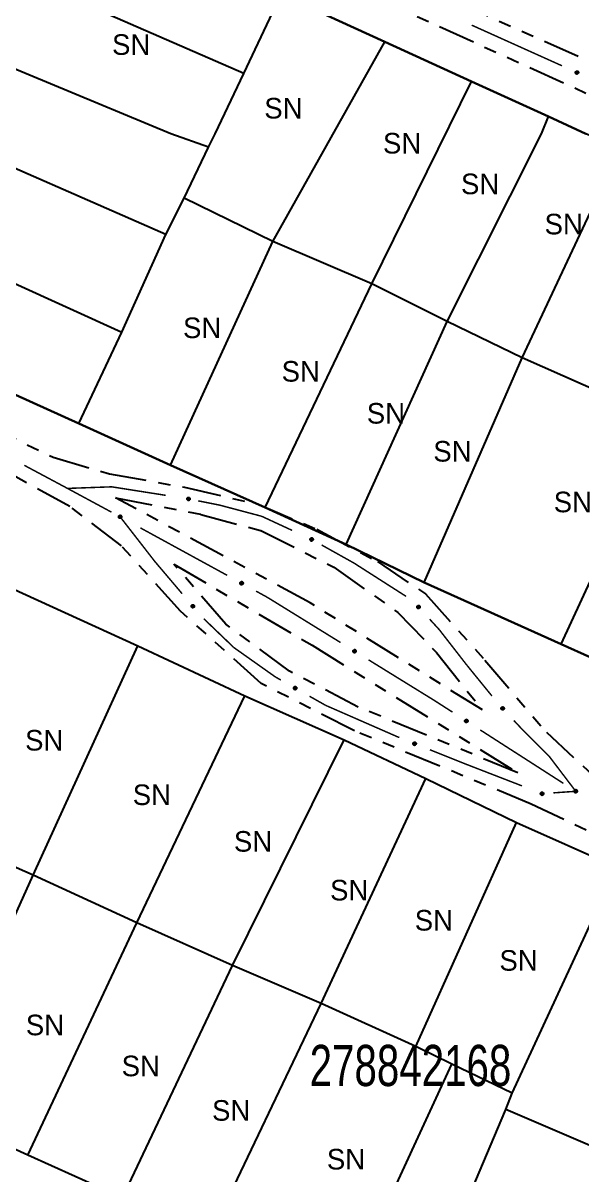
# Model space of a CAD drawing. Extents: x 203665 to 205970, y 4870865 to 4873745.
# Drawn here: x 204942.6 to 205010.4, y 4873173.9 to 4873313.7 of the extents above; entities that cross this region are included whole.
import ezdxf
from ezdxf.enums import TextEntityAlignment as Align

# ---------------------------------------------------------------- set-up
doc = ezdxf.new("R2010")
doc.units = 0
doc.header["$LTSCALE"] = 1.5
doc.header["$MEASUREMENT"] = 0
doc.linetypes.add('TRACO_25', pattern=[8, 3, -1, 1, -1, 1, -1])
for name, color, linetype in [('CD_MALHA_LOTES', 7, 'CONTINUOUS'), ('CD_TXT_QUADRA', 7, 'CONTINUOUS'), ('RU-QUADRA', 210, 'CONTINUOUS'), ('SV-EIXO-RUA-N-PAV', 6, 'CONTINUOUS'), ('SV-RUA-NAO-PAV', 7, 'CONTINUOUS'), ('Th_NmrPort', 1, 'CONTINUOUS')]:
    doc.layers.add(name, color=color, linetype=linetype)
doc.styles.add('ARIAL', font='ARIAL.SHX')

msp = doc.modelspace()

# ---------------------------------------------------------------- linework, layer by layer
at = {"layer": 'CD_MALHA_LOTES', "linetype": 'Continuous', "flags": 128}
for points in [[(204969.406262, 4873307.609345), (204935.919929, 4873322.201019)], [(204969.406262, 4873307.609345), (204973.935819, 4873317.223568)], [(204973.935819, 4873317.223568), (204986.537795, 4873311.45525)], [(204960.543078, 4873300.297614), (204931.302433, 4873312.41227)], [(204972.95685, 4873287.196939), (204986.537795, 4873311.45525)], [(204986.537795, 4873311.45525), (204997.02951, 4873306.652865)], [(204965.959117, 4873300.297525), (204969.406262, 4873307.609345)], [(204984.95855, 4873282.076948), (204997.02951, 4873306.652865)], [(204997.02951, 4873306.652865), (205006.390648, 4873302.36798)], [(205005.532734, 4873300.296878), (205006.390648, 4873302.36798)], [(205006.390648, 4873302.36798), (205010.915552, 4873300.29679)], [(204959.964183, 4873288.077798), (204932.034126, 4873300.298081)], [(204965.139228, 4873298.648103), (204960.543078, 4873300.297614)], [(204965.139228, 4873298.648103), (204965.959117, 4873300.297525)], [(204994.09746, 4873277.507493), (205005.532734, 4873300.296878)], [(204962.16633, 4873292.482092), (204965.139228, 4873298.648103)], [(205003.181316, 4873273.103199), (205015.127963, 4873298.537996)], [(204921.261452, 4873291.381018), (204954.623977, 4873276.186205)], [(204959.964183, 4873288.077798), (204962.16633, 4873292.482092)], [(204972.95685, 4873287.196939), (204962.16633, 4873292.482092)], [(204954.623977, 4873276.186205), (204959.964183, 4873288.077798)], [(204960.51472, 4873260.055479), (204972.95685, 4873287.196939)], [(204984.95855, 4873282.076948), (204972.95685, 4873287.196939)], [(204972.020937, 4873254.935487), (204984.95855, 4873282.076948)], [(204994.09746, 4873277.507493), (204984.95855, 4873282.076948)], [(204949.393878, 4873265.120417), (204916.031353, 4873280.205123)], [(204981.820491, 4873250.421086), (204994.09746, 4873277.507493)], [(205003.181316, 4873273.103199), (204994.09746, 4873277.507493)], [(204949.393878, 4873265.120417), (204954.623977, 4873276.186205)], [(204991.289723, 4873245.796578), (205003.181316, 4873273.103199)], [(205020.468169, 4873265.450739), (205003.181316, 4873273.103199)], [(204960.51472, 4873260.055479), (204949.393878, 4873265.120417)], [(205007.915932, 4873238.309278), (205020.468169, 4873265.450739)], [(204972.020937, 4873254.935487), (204960.51472, 4873260.055479)], [(204981.820491, 4873250.421086), (204972.020937, 4873254.935487)], [(204991.289723, 4873245.796578), (204981.820491, 4873250.421086)], [(205007.915932, 4873238.309278), (204991.289723, 4873245.796578)], [(204942.558874, 4873244.532494), (204956.571834, 4873238.146842)], [(204943.859655, 4873210.298302), (204956.571834, 4873238.146842)], [(204956.571834, 4873238.146842), (204969.520518, 4873232.056821)], [(205018.706451, 4873233.464555), (205007.915932, 4873238.309278)], [(204956.453581, 4873204.503914), (204969.520518, 4873232.056821)], [(204969.520518, 4873232.056821), (204981.582306, 4873226.735444)], [(204968.042358, 4873199.30079), (204981.582306, 4873226.735444)], [(204981.582306, 4873226.735444), (204991.515543, 4873222.005332)], [(204978.803364, 4873194.68893), (204991.515543, 4873222.005332)], [(204991.515543, 4873222.005332), (205002.513055, 4873216.683955)], [(204943.859655, 4873210.298302), (204929.669317, 4873216.506575)], [(204990.273888, 4873189.485806), (205002.513055, 4873216.683955)], [(205002.513055, 4873216.683955), (205014.693096, 4873211.244325)], [(204931.029224, 4873181.858499), (204943.859655, 4873210.298302)], [(204956.453581, 4873204.503914), (204943.859655, 4873210.298302)], [(205001.980917, 4873183.80967), (205014.693096, 4873211.244325)], [(204943.209265, 4873176.300616), (204956.453581, 4873204.503914)], [(204968.042358, 4873199.30079), (204956.453581, 4873204.503914)], [(204954.679789, 4873171.097492), (204968.042358, 4873199.30079)], [(204978.803364, 4873194.68893), (204968.042358, 4873199.30079)], [(204965.263416, 4873166.308253), (204978.803364, 4873194.68893)], [(204990.273888, 4873189.485806), (204978.803364, 4873194.68893)], [(204994.649242, 4873187.357255), (204990.273888, 4873189.485806)], [(204981.464053, 4873158.740072), (204994.649242, 4873187.357255)], [(205001.980917, 4873183.80967), (204994.649242, 4873187.357255)], [(205001.212274, 4873181.858499), (205001.980917, 4873183.80967)], [(204943.209265, 4873176.300616), (204931.029224, 4873181.858499)], [(204989.860003, 4873154.955982), (205001.212274, 4873181.858499)], [(205011.973281, 4873177.246639), (205001.212274, 4873181.858499)], [(204954.679789, 4873171.097492), (204943.209265, 4873176.300616)]]:
    msp.add_lwpolyline(points, dxfattribs=at)
at = {"layer": 'RU-QUADRA', "linetype": 'Continuous', "flags": 128}
for points in [[(204935.919929, 4873322.201019), (204931.302433, 4873312.41227), (204926.914263, 4873303.109675), (204925.571841, 4873300.29895), (204921.261452, 4873291.381018), (204916.031353, 4873280.205123), (204949.393878, 4873265.120417), (204960.51472, 4873260.055479), (204972.020937, 4873254.935487), (204981.820491, 4873250.421086), (204991.289723, 4873245.796578), (205007.915932, 4873238.309278), (205018.706451, 4873233.464555)], [(205156.395685, 4873233.464555), (205145.605165, 4873238.749708), (205135.365182, 4873243.264109), (205124.900988, 4873247.989874), (205114.885216, 4873252.513126), (205104.535126, 4873257.357849), (205093.909767, 4873262.257626), (205083.559677, 4873267.102349), (205073.319694, 4873271.726857), (205063.850462, 4873276.351366), (205052.949835, 4873281.196089), (205042.985121, 4873285.655436), (205032.63503, 4873290.720374), (205015.127963, 4873298.537996), (205010.915552, 4873300.29679), (205006.390648, 4873302.36798), (204997.02951, 4873306.652865), (204986.537795, 4873311.45525), (204973.935819, 4873317.223568)], [(205010.731626, 4873144.786239), (204999.79324, 4873149.87111), (204989.860003, 4873154.955982), (204981.464053, 4873158.740072), (204965.263416, 4873166.308253), (204954.679789, 4873171.097492), (204943.209265, 4873176.300616), (204931.029224, 4873181.858499), (204916.011116, 4873189.426679), (204884.14198, 4873203.91265), (204889.463357, 4873215.383174), (204894.075217, 4873225.789422), (204899.160089, 4873236.727808), (204904.126707, 4873247.488815), (204909.802843, 4873259.550603), (204942.558874, 4873244.532494), (204956.571834, 4873238.146842), (204969.520518, 4873232.056821), (204981.582306, 4873226.735444), (204991.515543, 4873222.005332), (205002.513055, 4873216.683955), (205014.693096, 4873211.244325)]]:
    msp.add_lwpolyline(points, dxfattribs=at)
at = {"layer": 'SV-EIXO-RUA-N-PAV', "const_width": 0.18}
for points in [[(204997.071879, 4873313.472968), (205008.013581, 4873308.545579)], [(204948.02525, 4873257.238033), (204942.78182, 4873260.041322)], [(204948.02525, 4873257.238033), (204953.022064, 4873257.416494)], [(204948.072982, 4873257.212258), (204948.02525, 4873257.238033)], [(204953.352414, 4873254.361365), (204948.072982, 4873257.212258)], [(204953.022064, 4873257.416494), (204953.387584, 4873257.429545)], [(204953.387584, 4873257.429545), (204959.941011, 4873256.397156)], [(204963.883605, 4873255.726132), (204965.844766, 4873255.3339)], [(204965.844766, 4873255.3339), (204966.538069, 4873255.19524)], [(204966.538069, 4873255.19524), (204970.686954, 4873254.092371)], [(204954.408981, 4873253.790819), (204958.088763, 4873249.051705)], [(204970.686954, 4873254.092371), (204971.581216, 4873253.854656)], [(204971.581216, 4873253.854656), (204975.27858, 4873252.142192)], [(204967.392179, 4873246.687743), (204956.864712, 4873252.447294)], [(204978.860147, 4873250.366965), (204982.351649, 4873248.415193)], [(204958.088763, 4873249.051705), (204958.622243, 4873248.364648)], [(204958.622243, 4873248.364648), (204961.93936, 4873244.451194)], [(204982.351649, 4873248.415193), (204982.784663, 4873248.173136)], [(204982.784663, 4873248.173136), (204989.106036, 4873244.129735)], [(204972.229414, 4873244.041304), (204970.901335, 4873244.767893)], [(204972.64299, 4873243.785761), (204972.229414, 4873244.041304)], [(204981.15006, 4873238.52936), (204972.64299, 4873243.785761)], [(204964.551532, 4873241.424116), (204968.160241, 4873237.963305)], [(204991.963002, 4873241.363665), (204992.639628, 4873240.627338)], [(204992.639628, 4873240.627338), (204993.126307, 4873240.097717)], [(204993.126307, 4873240.097717), (204996.364046, 4873235.926013)], [(204968.160241, 4873237.963305), (204968.197839, 4873237.927248)], [(204968.197839, 4873237.927248), (204973.050269, 4873234.487551)], [(204992.503514, 4873231.514217), (204984.552888, 4873236.426799)], [(204996.364046, 4873235.926013), (204996.445847, 4873235.820617)], [(204996.445847, 4873235.820617), (204999.516574, 4873232.045133)], [(204973.050269, 4873234.487551), (204973.240986, 4873234.352359)], [(204973.240986, 4873234.352359), (204973.90797, 4873233.975216)], [(204977.389882, 4873232.006387), (204979.130837, 4873231.021972)], [(204979.130837, 4873231.021972), (204979.337449, 4873230.905145)], [(204979.337449, 4873230.905145), (204987.364066, 4873227.389837)], [(204993.053775, 4873231.160585), (204992.503514, 4873231.514217)], [(204994.73628, 4873230.0793), (204993.053775, 4873231.160585)], [(205002.181841, 4873229.065315), (205002.865265, 4873228.335294)], [(205002.865265, 4873228.335294), (205003.148764, 4873228.032466)], [(204987.364066, 4873227.389837), (204988.083159, 4873227.074906)], [(204988.083159, 4873227.074906), (204988.282751, 4873226.99507)], [(205008.196319, 4873221.429021), (204998.10129, 4873227.916731)], [(205003.148764, 4873228.032466), (205006.390975, 4873224.790255)], [(204991.996658, 4873225.509507), (204995.710565, 4873224.023944)], [(204995.710565, 4873224.023944), (204996.382009, 4873223.755366)], [(205006.390975, 4873224.790255), (205006.468304, 4873224.712926)], [(205006.468304, 4873224.712926), (205009.426063, 4873220.818054)], [(204996.382009, 4873223.755366), (205003.16713, 4873221.125838)], [(205006.986944, 4873220.27754), (205008.982018, 4873220.417819)], [(205008.982018, 4873220.417819), (205009.692088, 4873220.467745)], [(205009.426063, 4873220.818054), (205009.692088, 4873220.467745)]]:
    msp.add_lwpolyline(points, dxfattribs=at)
at = {"layer": 'SV-EIXO-RUA-N-PAV'}
for points in [[(205009.75139, 4873307.883717), (205009.796873, 4873307.901696), (205009.839641, 4873307.907848), (205009.876788, 4873307.902712), (205009.90843, 4873307.889614), (205009.939293, 4873307.872568), (205009.966617, 4873307.848517), (205009.991031, 4873307.815106), (205010.009387, 4873307.769606), (205010.012809, 4873307.72538), (205010.009722, 4873307.688692), (205009.997964, 4873307.654911), (205009.980902, 4873307.625207), (205009.954981, 4873307.597651), (205009.92088, 4873307.57324), (205009.874682, 4873307.55589), (205009.832712, 4873307.550147), (205009.796912, 4873307.556058), (205009.763026, 4873307.568094), (205009.731726, 4873307.585874), (205009.70504, 4873307.609637), (205009.680525, 4873307.644016), (205009.664004, 4873307.689841), (205009.657798, 4873307.731635), (205009.663205, 4873307.767508), (205009.675806, 4873307.800603), (205009.692526, 4873307.831766), (205009.715559, 4873307.860239), (205009.75139, 4873307.883717)], [(204962.588529, 4873256.097408), (204962.628834, 4873256.125112), (204962.66914, 4873256.140679), (204962.706494, 4873256.143988), (204962.740266, 4873256.138304), (204962.77416, 4873256.128598), (204962.806174, 4873256.111274), (204962.837447, 4873256.084174), (204962.865521, 4873256.043937), (204962.878755, 4873256.0016), (204962.883958, 4873255.965151), (204962.880059, 4873255.929595), (204962.870079, 4873255.896826), (204962.850983, 4873255.864167), (204962.823211, 4873255.832744), (204962.782068, 4873255.805493), (204962.742448, 4873255.790502), (204962.706234, 4873255.788251), (204962.670513, 4873255.792397), (204962.636028, 4873255.80272), (204962.6047, 4873255.819908), (204962.573112, 4873255.847927), (204962.546754, 4873255.888892), (204962.531351, 4873255.928236), (204962.528592, 4873255.96441), (204962.533465, 4873255.999485), (204962.542786, 4873256.0336), (204962.558862, 4873256.066506), (204962.588529, 4873256.097408)], [(204954.483101, 4873253.625689), (204954.436442, 4873253.611028), (204954.393342, 4873253.60797), (204954.356661, 4873253.615765), (204954.326043, 4873253.631105), (204954.296487, 4873253.650327), (204954.270964, 4873253.676282), (204954.249017, 4873253.711363), (204954.233982, 4873253.758065), (204954.23375, 4873253.802422), (204954.239469, 4873253.838793), (204954.253626, 4873253.871641), (204954.272781, 4873253.90004), (204954.300617, 4873253.925661), (204954.336386, 4873253.947555), (204954.383713, 4873253.961536), (204954.425987, 4873253.964245), (204954.461269, 4873253.955774), (204954.494202, 4873253.941331), (204954.524141, 4873253.921346), (204954.549048, 4873253.895724), (204954.571027, 4873253.859671), (204954.584208, 4873253.812776), (204954.587391, 4873253.770644), (204954.579417, 4873253.735252), (204954.564468, 4873253.70315), (204954.545549, 4873253.673271), (204954.520528, 4873253.646528), (204954.483101, 4873253.625689)], [(204977.574058, 4873251.212009), (204977.620926, 4873251.225987), (204977.664066, 4873251.228416), (204977.700629, 4873251.220086), (204977.73102, 4873251.204301), (204977.760293, 4873251.184649), (204977.785434, 4873251.158325), (204977.806867, 4873251.122927), (204977.821218, 4873251.07601), (204977.820802, 4873251.031654), (204977.814554, 4873250.995371), (204977.799918, 4873250.962733), (204977.780351, 4873250.934617), (204977.752143, 4873250.909405), (204977.716059, 4873250.888036), (204977.668533, 4873250.874746), (204977.626224, 4873250.872655), (204977.591069, 4873250.881641), (204977.558351, 4873250.896562), (204977.528707, 4873250.916983), (204977.504176, 4873250.942965), (204977.482726, 4873250.979335), (204977.470231, 4873251.026418), (204977.467663, 4873251.068592), (204977.476153, 4873251.103863), (204977.491568, 4873251.135744), (204977.510922, 4873251.165344), (204977.536331, 4873251.191718), (204977.574058, 4873251.212009)], [(204969.219972, 4873245.562284), (204969.173233, 4873245.54788), (204969.130117, 4873245.545057), (204969.093479, 4873245.553053), (204969.062946, 4873245.568561), (204969.033495, 4873245.587945), (204969.008115, 4873245.614038), (204968.98636, 4873245.649239), (204968.971582, 4873245.696023), (204968.971593, 4873245.740381), (204968.97751, 4873245.77672), (204968.991848, 4873245.80949), (204969.011158, 4873245.837784), (204969.039134, 4873245.863251), (204969.075022, 4873245.884949), (204969.122425, 4873245.898671), (204969.164713, 4873245.901149), (204969.199948, 4873245.892484), (204969.232801, 4873245.877861), (204969.262631, 4873245.857712), (204969.287397, 4873245.831954), (204969.309178, 4873245.795781), (204969.322102, 4873245.748815), (204969.325054, 4873245.706666), (204969.316887, 4873245.671318), (204969.301762, 4873245.639298), (204969.28268, 4873245.609523), (204969.257512, 4873245.582918), (204969.219972, 4873245.562284)], [(204963.223617, 4873243.106307), (204963.272412, 4873243.102978), (204963.313668, 4873243.090139), (204963.344996, 4873243.069526), (204963.36793, 4873243.044093), (204963.388462, 4873243.015432), (204963.402787, 4873242.981968), (204963.410459, 4873242.941304), (204963.407463, 4873242.892333), (204963.391533, 4873242.850934), (204963.372968, 4873242.81914), (204963.347825, 4873242.793699), (204963.319648, 4873242.77422), (204963.284395, 4873242.760489), (204963.243111, 4873242.753117), (204963.193941, 4873242.757321), (204963.153581, 4873242.770185), (204963.123803, 4873242.790918), (204963.098386, 4873242.816357), (204963.077776, 4873242.84587), (204963.063903, 4873242.8788), (204963.056555, 4873242.92038), (204963.061348, 4873242.968855), (204963.073719, 4873243.009256), (204963.094028, 4873243.039317), (204963.119636, 4873243.063777), (204963.148133, 4873243.084719), (204963.181173, 4873243.10052), (204963.223617, 4873243.106307)], [(204990.593589, 4873243.0166), (204990.642478, 4873243.015227), (204990.684216, 4873243.004051), (204990.716344, 4873242.98471), (204990.740278, 4873242.960216), (204990.761941, 4873242.932399), (204990.777595, 4873242.899536), (204990.786889, 4873242.859213), (204990.785857, 4873242.81016), (204990.771598, 4873242.768157), (204990.754321, 4873242.735645), (204990.730217, 4873242.709217), (204990.702842, 4873242.688625), (204990.668168, 4873242.673494), (204990.627212, 4873242.664474), (204990.577913, 4873242.666705), (204990.53707, 4873242.677943), (204990.506486, 4873242.697467), (204990.480071, 4873242.721867), (204990.458295, 4873242.750531), (204990.443115, 4873242.782879), (204990.434107, 4873242.824131), (204990.436955, 4873242.87276), (204990.447698, 4873242.913624), (204990.466787, 4873242.944474), (204990.491395, 4873242.969939), (204990.51903, 4873242.992007), (204990.55141, 4873243.009118), (204990.593589, 4873243.0166)], [(204982.915842, 4873237.308909), (204982.868407, 4873237.296994), (204982.825203, 4873237.296453), (204982.789038, 4873237.306374), (204982.759366, 4873237.323473), (204982.730981, 4873237.344386), (204982.707015, 4873237.371784), (204982.68715, 4873237.408085), (204982.674864, 4873237.455584), (204982.677219, 4873237.499879), (204982.685048, 4873237.535855), (204982.701097, 4873237.567822), (204982.721874, 4873237.595056), (204982.751157, 4873237.61901), (204982.788141, 4873237.638781), (204982.836203, 4873237.64998), (204982.878563, 4873237.65022), (204982.913291, 4873237.639706), (204982.945325, 4873237.623368), (204982.974049, 4873237.60167), (204982.99742, 4873237.57464), (204983.017259, 4873237.537367), (204983.027684, 4873237.489784), (204983.028405, 4873237.447537), (204983.018382, 4873237.412671), (204983.001587, 4873237.381495), (204982.980958, 4873237.352769), (204982.95442, 4873237.327531), (204982.915842, 4873237.308909)], [(204975.578037, 4873233.157345), (204975.624974, 4873233.171093), (204975.668125, 4873233.173311), (204975.704647, 4873233.164803), (204975.73496, 4873233.148868), (204975.764136, 4873233.129074), (204975.789149, 4873233.102627), (204975.810408, 4873233.067125), (204975.82453, 4873233.020138), (204975.823897, 4873232.975785), (204975.817471, 4873232.939532), (204975.802675, 4873232.906967), (204975.782971, 4873232.878946), (204975.75464, 4873232.853873), (204975.718452, 4873232.83268), (204975.670861, 4873232.819624), (204975.628543, 4873232.817739), (204975.593433, 4873232.826897), (204975.560788, 4873232.841978), (204975.531243, 4873232.862544), (204975.50684, 4873232.888646), (204975.485568, 4873232.925121), (204975.473304, 4873232.972263), (204975.470942, 4873233.01445), (204975.479604, 4873233.049679), (204975.495176, 4873233.081484), (204975.514674, 4873233.110989), (204975.540212, 4873233.137239), (204975.578037, 4873233.157345)], [(205000.797158, 4873230.70548), (205000.846058, 4873230.704561), (205000.887897, 4873230.693772), (205000.920203, 4873230.67473), (205000.944363, 4873230.650459), (205000.966284, 4873230.622844), (205000.982242, 4873230.590127), (205000.99191, 4873230.549892), (205000.991332, 4873230.500832), (205000.977463, 4873230.458699), (205000.960489, 4873230.426027), (205000.936631, 4873230.399377), (205000.909448, 4873230.378532), (205000.874915, 4873230.36308), (205000.834045, 4873230.353681), (205000.784728, 4873230.355455), (205000.743782, 4873230.366314), (205000.713018, 4873230.385553), (205000.686378, 4873230.409708), (205000.664337, 4873230.438168), (205000.648858, 4873230.470374), (205000.639468, 4873230.511541), (205000.641864, 4873230.560194), (205000.652228, 4873230.601156), (205000.67103, 4873230.632182), (205000.695401, 4873230.657874), (205000.722831, 4873230.680197), (205000.755051, 4873230.697607), (205000.797158, 4873230.70548)], [(204996.480142, 4873228.82773), (204996.432503, 4873228.816658), (204996.389296, 4873228.816883), (204996.353313, 4873228.827444), (204996.32395, 4873228.845066), (204996.29594, 4873228.866479), (204996.272463, 4873228.894298), (204996.253245, 4873228.930945), (204996.241803, 4873228.978655), (204996.244943, 4873229.022902), (204996.253409, 4873229.058733), (204996.270022, 4873229.09041), (204996.291279, 4873229.117272), (204996.320982, 4873229.140702), (204996.358311, 4873229.159815), (204996.406564, 4873229.17016), (204996.448921, 4873229.169648), (204996.483457, 4873229.15852), (204996.515197, 4873229.141616), (204996.543531, 4873229.119413), (204996.566419, 4873229.091973), (204996.585595, 4873229.054354), (204996.595174, 4873229.006593), (204996.595146, 4873228.964341), (204996.584506, 4873228.929657), (204996.567161, 4873228.898784), (204996.546026, 4873228.870429), (204996.519044, 4873228.845665), (204996.480142, 4873228.82773)], [(204990.047183, 4873226.407857), (204990.09186, 4873226.427758), (204990.134327, 4873226.435726), (204990.171659, 4873226.432177), (204990.20383, 4873226.42044), (204990.235391, 4873226.404724), (204990.263715, 4873226.38186), (204990.289531, 4873226.349519), (204990.309809, 4873226.304842), (204990.315112, 4873226.260803), (204990.313591, 4873226.224017), (204990.303283, 4873226.189765), (204990.287503, 4873226.159361), (204990.262779, 4873226.130725), (204990.22975, 4873226.104884), (204990.184332, 4873226.085581), (204990.142646, 4873226.078055), (204990.106626, 4873226.082435), (204990.072258, 4873226.093016), (204990.040229, 4873226.109446), (204990.012555, 4873226.132051), (204989.986597, 4873226.165354), (204989.968138, 4873226.210433), (204989.960157, 4873226.251925), (204989.964031, 4873226.287996), (204989.97521, 4873226.321598), (204989.990587, 4873226.353445), (204990.012386, 4873226.382874), (204990.047183, 4873226.407857)], [(205005.455452, 4873220.280209), (205005.486999, 4873220.317584), (205005.521754, 4873220.343255), (205005.556904, 4873220.356322), (205005.590976, 4873220.35977), (205005.62623, 4873220.359372), (205005.661686, 4873220.351129), (205005.699011, 4873220.333263), (205005.736725, 4873220.301881), (205005.760682, 4873220.264549), (205005.775338, 4873220.230774), (205005.780979, 4873220.195452), (205005.780018, 4873220.161211), (205005.770237, 4873220.124665), (205005.751763, 4873220.087016), (205005.719289, 4873220.049857), (205005.685043, 4873220.024924), (205005.650713, 4873220.013177), (205005.615167, 4873220.00773), (205005.57918, 4873220.008568), (205005.544423, 4873220.016861), (205005.50655, 4873220.03553), (205005.470298, 4873220.068068), (205005.44504, 4873220.10194), (205005.432815, 4873220.136096), (205005.42824, 4873220.171212), (205005.42821, 4873220.206577), (205005.435012, 4873220.242563), (205005.455452, 4873220.280209)], [(205009.753445, 4873220.29746), (205009.705806, 4873220.286388), (205009.662599, 4873220.286613), (205009.626616, 4873220.297173), (205009.597253, 4873220.314796), (205009.569243, 4873220.336209), (205009.545766, 4873220.364027), (205009.526548, 4873220.400675), (205009.515106, 4873220.448385), (205009.518246, 4873220.492631), (205009.526712, 4873220.528463), (205009.543325, 4873220.560139), (205009.564582, 4873220.587001), (205009.594285, 4873220.610432), (205009.631614, 4873220.629545), (205009.679867, 4873220.639889), (205009.722224, 4873220.639378), (205009.75676, 4873220.628249), (205009.7885, 4873220.611346), (205009.816834, 4873220.589143), (205009.839722, 4873220.561703), (205009.858898, 4873220.524083), (205009.868477, 4873220.476323), (205009.868449, 4873220.43407), (205009.857809, 4873220.399387), (205009.840464, 4873220.368513), (205009.819329, 4873220.340159), (205009.792347, 4873220.315395), (205009.753445, 4873220.29746)]]:
    msp.add_lwpolyline(points, close=True, dxfattribs=at)
for points in [[(205009.776563, 4873307.892504), (205009.971908, 4873307.834464)], [(205009.796873, 4873307.901696), (205009.966617, 4873307.848517)], [(205009.821238, 4873307.905308), (205009.944478, 4873307.863278)], [(205009.839641, 4873307.907848), (205009.939293, 4873307.872568)], [(205009.657798, 4873307.731635), (205009.980902, 4873307.625207)], [(205009.662469, 4873307.708933), (205009.963198, 4873307.612414)], [(205009.663205, 4873307.767508), (205009.997964, 4873307.654911)], [(205009.66335, 4873307.747445), (205009.986475, 4873307.640841)], [(205009.664004, 4873307.689841), (205009.954981, 4873307.597651)], [(205009.671697, 4873307.782596), (205010.001167, 4873307.670141)], [(205009.675806, 4873307.800603), (205010.009722, 4873307.688692)], [(205009.676394, 4873307.666746), (205009.934945, 4873307.586229)], [(205009.680525, 4873307.644016), (205009.92088, 4873307.57324)], [(205009.688069, 4873307.815628), (205010.007462, 4873307.710705)], [(205009.692526, 4873307.831766), (205010.012809, 4873307.72538)], [(205009.698781, 4873307.626735), (205009.890517, 4873307.567327)], [(205009.70504, 4873307.609637), (205009.874682, 4873307.55589)], [(205009.708298, 4873307.843931), (205010.007099, 4873307.749777)], [(205009.715559, 4873307.860239), (205010.009387, 4873307.769606)], [(205009.722601, 4873307.596553), (205009.847646, 4873307.555207)], [(205009.731726, 4873307.585874), (205009.832712, 4873307.550147)], [(205009.733503, 4873307.869993), (205009.996223, 4873307.792088)], [(205009.75139, 4873307.883717), (205009.991031, 4873307.815106)], [(204962.528592, 4873255.96441), (204962.880059, 4873255.929595)], [(204962.531351, 4873255.928236), (204962.870079, 4873255.896826)], [(204962.533224, 4873255.944888), (204962.872011, 4873255.913311)], [(204962.533465, 4873255.999485), (204962.883958, 4873255.965151)], [(204962.533491, 4873255.981015), (204962.879772, 4873255.945156)], [(204962.540984, 4873255.907156), (204962.855687, 4873255.880396)], [(204962.542054, 4873256.016874), (204962.876828, 4873255.9861)], [(204962.542786, 4873256.0336), (204962.878755, 4873256.0016)], [(204962.546754, 4873255.888892), (204962.850983, 4873255.864167)], [(204962.555435, 4873256.048987), (204962.86773, 4873256.024099)], [(204962.558862, 4873256.066506), (204962.865521, 4873256.043937)], [(204962.563998, 4873255.869156), (204962.834011, 4873255.848551)], [(204962.573112, 4873255.847927), (204962.823211, 4873255.832744)], [(204962.574167, 4873256.080029), (204962.847659, 4873256.062902)], [(204962.588529, 4873256.097408), (204962.837447, 4873256.084174)], [(204962.594773, 4873255.83517), (204962.794941, 4873255.820185)], [(204962.6047, 4873255.819908), (204962.782068, 4873255.805493)], [(204962.611097, 4873256.111606), (204962.814476, 4873256.098761)], [(204962.624744, 4873255.811086), (204962.755871, 4873255.798776)], [(204962.628834, 4873256.125112), (204962.806174, 4873256.111274)], [(204962.636028, 4873255.80272), (204962.742448, 4873255.790502)], [(204962.651772, 4873256.134085), (204962.781293, 4873256.120705)], [(204962.66914, 4873256.140679), (204962.77416, 4873256.128598)], [(204954.545549, 4873253.673271), (204954.23375, 4873253.802422)], [(204954.520528, 4873253.646528), (204954.233982, 4873253.758065)], [(204954.528944, 4873253.662271), (204954.23769, 4873253.777678)], [(204954.564468, 4873253.70315), (204954.239469, 4873253.838793)], [(204954.551156, 4873253.689046), (204954.240139, 4873253.816675)], [(204954.501929, 4873253.63809), (204954.245494, 4873253.734695)], [(204954.483101, 4873253.625689), (204954.249017, 4873253.711363)], [(204954.569862, 4873253.720815), (204954.249336, 4873253.856681)], [(204954.579417, 4873253.735252), (204954.253626, 4873253.871641)], [(204954.580716, 4873253.755274), (204954.266097, 4873253.884848)], [(204954.457361, 4873253.618736), (204954.266698, 4873253.690679)], [(204954.436442, 4873253.611028), (204954.270964, 4873253.676282)], [(204954.587391, 4873253.770644), (204954.272781, 4873253.90004)], [(204954.584366, 4873253.793623), (204954.291359, 4873253.911526)], [(204954.41188, 4873253.609179), (204954.291983, 4873253.659966)], [(204954.393342, 4873253.60797), (204954.296487, 4873253.650327)], [(204954.584208, 4873253.812776), (204954.300617, 4873253.925661)], [(204954.573512, 4873253.836702), (204954.321423, 4873253.935612)], [(204954.571027, 4873253.859671), (204954.336386, 4873253.947555)], [(204954.554061, 4873253.87822), (204954.367096, 4873253.951268)], [(204954.549048, 4873253.895724), (204954.383713, 4873253.961536)], [(204954.532474, 4873253.910038), (204954.410728, 4873253.960273)], [(204954.524141, 4873253.921346), (204954.425987, 4873253.964245)], [(204977.467663, 4873251.068592), (204977.780351, 4873250.934617)], [(204977.470231, 4873251.026418), (204977.752143, 4873250.909405)], [(204977.470352, 4873251.045571), (204977.761607, 4873250.923403)], [(204977.474562, 4873251.083863), (204977.787255, 4873250.94971)], [(204977.476153, 4873251.103863), (204977.799918, 4873250.962733)], [(204977.480576, 4873251.002338), (204977.731194, 4873250.899759)], [(204977.482726, 4873250.979335), (204977.716059, 4873250.888036)], [(204977.485918, 4873251.118159), (204977.804426, 4873250.977629)], [(204977.491568, 4873251.135744), (204977.814554, 4873250.995371)], [(204977.499419, 4873250.96054), (204977.685298, 4873250.884771)], [(204977.504176, 4873250.942965), (204977.668533, 4873250.874746)], [(204977.505085, 4873251.149652), (204977.814206, 4873251.017496)], [(204977.510922, 4873251.165344), (204977.820802, 4873251.031654)], [(204977.52054, 4873250.928411), (204977.641539, 4873250.876404)], [(204977.527686, 4873251.1761), (204977.817224, 4873251.056454)], [(204977.528707, 4873250.916983), (204977.626224, 4873250.872655)], [(204977.536331, 4873251.191718), (204977.821218, 4873251.07601)], [(204977.555051, 4873251.199884), (204977.810048, 4873251.099546)], [(204977.574058, 4873251.212009), (204977.806867, 4873251.122927)], [(204977.599897, 4873251.218586), (204977.789489, 4873251.143867)], [(204977.620926, 4873251.225987), (204977.785434, 4873251.158325)], [(204977.645512, 4873251.227478), (204977.764655, 4873251.174946)], [(204977.664066, 4873251.228416), (204977.760293, 4873251.184649)], [(204969.257512, 4873245.582918), (204968.971582, 4873245.696023)], [(204969.28268, 4873245.609523), (204968.971593, 4873245.740381)], [(204969.266014, 4873245.598615), (204968.975397, 4873245.715616)], [(204969.301762, 4873245.639298), (204968.97751, 4873245.77672)], [(204969.288373, 4873245.625267), (204968.97806, 4873245.754599)], [(204969.238868, 4873245.574582), (204968.982966, 4873245.67259)], [(204969.219972, 4873245.562284), (204968.98636, 4873245.649239)], [(204969.307253, 4873245.656934), (204968.987476, 4873245.794553)], [(204969.316887, 4873245.671318), (204968.991848, 4873245.80949)], [(204969.194194, 4873245.555472), (204969.003928, 4873245.628459)], [(204969.318295, 4873245.691332), (204969.004391, 4873245.822628)], [(204969.173233, 4873245.54788), (204969.008115, 4873245.614038)], [(204969.325054, 4873245.706666), (204969.011158, 4873245.837784)], [(204969.148662, 4873245.546164), (204969.029045, 4873245.597608)], [(204969.322155, 4873245.729661), (204969.029799, 4873245.849168)], [(204969.130117, 4873245.545057), (204969.033495, 4873245.587945)], [(204969.322102, 4873245.748815), (204969.039134, 4873245.863251)], [(204969.311537, 4873245.772799), (204969.059994, 4873245.873088)], [(204969.309178, 4873245.795781), (204969.075022, 4873245.884949)], [(204969.292315, 4873245.814423), (204969.105752, 4873245.888494)], [(204969.287397, 4873245.831954), (204969.122425, 4873245.898671)], [(204969.270902, 4873245.846358), (204969.149433, 4873245.89726)], [(204969.262631, 4873245.857712), (204969.164713, 4873245.901149)], [(204963.056555, 4873242.92038), (204963.243111, 4873242.753117)], [(204963.061348, 4873242.968855), (204963.284395, 4873242.760489)], [(204963.062601, 4873242.942678), (204963.261394, 4873242.758794)], [(204963.063903, 4873242.8788), (204963.193941, 4873242.757321)], [(204963.065605, 4873242.896927), (204963.213156, 4873242.760836)], [(204963.068172, 4873242.986753), (204963.298163, 4873242.770284)], [(204963.073719, 4873243.009256), (204963.319648, 4873242.77422)], [(204963.07413, 4873242.859435), (204963.169239, 4873242.768331)], [(204963.077776, 4873242.84587), (204963.153581, 4873242.770185)], [(204963.085531, 4873243.021142), (204963.331402, 4873242.785937)], [(204963.094028, 4873243.039317), (204963.347825, 4873242.793699)], [(204963.108183, 4873243.049286), (204963.357266, 4873242.806071)], [(204963.119636, 4873243.063777), (204963.372968, 4873242.81914)], [(204963.13717, 4873243.072067), (204963.380394, 4873242.839985)], [(204963.148133, 4873243.084719), (204963.391533, 4873242.850934)], [(204963.167604, 4873243.08892), (204963.39687, 4873242.875415)], [(204963.181173, 4873243.10052), (204963.407463, 4873242.892333)], [(204963.201567, 4873243.101609), (204963.405247, 4873242.918291)], [(204963.223617, 4873243.106307), (204963.410459, 4873242.941304)], [(204963.250123, 4873243.103413), (204963.40152, 4873242.967005)], [(204963.272412, 4873243.102978), (204963.402787, 4873242.981968)], [(204963.295962, 4873243.09576), (204963.389148, 4873243.004815)], [(204963.313668, 4873243.090139), (204963.388462, 4873243.015432)], [(204990.434107, 4873242.824131), (204990.627212, 4873242.664474)], [(204990.436955, 4873242.87276), (204990.668168, 4873242.673494)], [(204990.439255, 4873242.846653), (204990.645253, 4873242.670879)], [(204990.443057, 4873242.890916), (204990.681532, 4873242.683832)], [(204990.443115, 4873242.782879), (204990.577913, 4873242.666705)], [(204990.444089, 4873242.80106), (204990.596972, 4873242.670988)], [(204990.447698, 4873242.913624), (204990.702842, 4873242.688625)], [(204990.454109, 4873242.763939), (204990.55279, 4873242.676717)], [(204990.458295, 4873242.750531), (204990.53707, 4873242.677943)], [(204990.459024, 4873242.925973), (204990.714118, 4873242.700804)], [(204990.466787, 4873242.944474), (204990.730217, 4873242.709217)], [(204990.480531, 4873242.955002), (204990.739155, 4873242.721958)], [(204990.491395, 4873242.969939), (204990.754321, 4873242.735645)], [(204990.508582, 4873242.978925), (204990.760906, 4873242.75677)], [(204990.51903, 4873242.992007), (204990.771598, 4873242.768157)], [(204990.538317, 4873242.996984), (204990.77595, 4873242.792832)], [(204990.55141, 4873243.009118), (204990.785857, 4873242.81016)], [(204990.571745, 4873243.011023), (204990.782603, 4873242.836009)], [(204990.593589, 4873243.0166), (204990.786889, 4873242.859213)], [(204990.620189, 4873243.01477), (204990.776928, 4873242.884535)], [(204990.642478, 4873243.015227), (204990.777595, 4873242.899536)], [(204990.666298, 4873243.008959), (204990.763052, 4873242.921818)], [(204990.684216, 4873243.004051), (204990.761941, 4873242.932399)], [(204982.95442, 4873237.327531), (204982.674864, 4873237.455584)], [(204982.980958, 4873237.352769), (204982.677219, 4873237.499879)], [(204982.963739, 4873237.342757), (204982.679709, 4873237.474948)], [(204982.987474, 4873237.368191), (204982.684428, 4873237.513736)], [(204982.935361, 4873237.320192), (204982.684994, 4873237.431582)], [(204983.001587, 4873237.381495), (204982.685048, 4873237.535855)], [(204982.915842, 4873237.308909), (204982.68715, 4873237.408085)], [(204983.008001, 4873237.398815), (204982.695942, 4873237.553137)], [(204983.018382, 4873237.412671), (204982.701097, 4873237.567822)], [(204982.88974, 4873237.303469), (204982.703595, 4873237.386405)], [(204982.868407, 4873237.296994), (204982.707015, 4873237.371784)], [(204983.020845, 4873237.432583), (204982.714316, 4873237.580279)], [(204983.028405, 4873237.447537), (204982.721874, 4873237.595056)], [(204982.843779, 4873237.296579), (204982.727047, 4873237.354271)], [(204982.825203, 4873237.296453), (204982.730981, 4873237.344386)], [(204983.026725, 4873237.470653), (204982.74109, 4873237.605439)], [(204983.027684, 4873237.489784), (204982.751157, 4873237.61901)], [(204983.018401, 4873237.514292), (204982.772508, 4873237.627731)], [(204983.017259, 4873237.537367), (204982.788141, 4873237.638781)], [(204983.001404, 4873237.556874), (204982.819016, 4873237.640698)], [(204982.99742, 4873237.57464), (204982.836203, 4873237.64998)], [(204982.981708, 4873237.589896), (204982.863098, 4873237.647144)], [(204982.974049, 4873237.60167), (204982.878563, 4873237.65022)], [(204975.470942, 4873233.01445), (204975.782971, 4873232.878946)], [(204975.473304, 4873232.972263), (204975.75464, 4873232.853873)], [(204975.473519, 4873232.991416), (204975.764172, 4873232.867824)], [(204975.477916, 4873233.029687), (204975.789949, 4873232.894005)], [(204975.479604, 4873233.049679), (204975.802675, 4873232.906967)], [(204975.483531, 4873232.948134), (204975.733644, 4873232.84433)], [(204975.485568, 4873232.925121), (204975.718452, 4873232.83268)], [(204975.489439, 4873233.063927), (204975.807256, 4873232.921841)], [(204975.495176, 4873233.081484), (204975.817471, 4873232.939532)], [(204975.502169, 4873232.906244), (204975.687675, 4873232.829566)], [(204975.50684, 4873232.888646), (204975.670861, 4873232.819624)], [(204975.508761, 4873233.095326), (204975.817231, 4873232.961659)], [(204975.514674, 4873233.110989), (204975.823897, 4873232.975785)], [(204975.523133, 4873232.874012), (204975.643876, 4873232.821414)], [(204975.531243, 4873232.862544), (204975.628543, 4873232.817739)], [(204975.531491, 4873233.121662), (204975.82044, 4873233.000601)], [(204975.540212, 4873233.137239), (204975.82453, 4873233.020138)], [(204975.558971, 4873233.145312), (204975.813475, 4873233.043729)], [(204975.578037, 4873233.157345), (204975.810408, 4873233.067125)], [(204975.603908, 4873233.163795), (204975.793133, 4873233.088149)], [(204975.624974, 4873233.171093), (204975.789149, 4873233.102627)], [(204975.649567, 4873233.172464), (204975.768451, 4873233.119349)], [(204975.668125, 4873233.173311), (204975.764136, 4873233.129074)], [(205000.639468, 4873230.511541), (205000.834045, 4873230.353681)], [(205000.641864, 4873230.560194), (205000.874915, 4873230.36308)], [(205000.644407, 4873230.53411), (205000.852026, 4873230.360253)], [(205000.647798, 4873230.578406), (205000.888184, 4873230.373542)], [(205000.648858, 4873230.470374), (205000.784728, 4873230.355455)], [(205000.649663, 4873230.488563), (205000.803746, 4873230.359914)], [(205000.652228, 4873230.601156), (205000.909448, 4873230.378532)], [(205000.660027, 4873230.451537), (205000.759513, 4873230.365234)], [(205000.66344, 4873230.613609), (205000.920611, 4873230.390815)], [(205000.664337, 4873230.438168), (205000.743782, 4873230.366314)], [(205000.67103, 4873230.632182), (205000.936631, 4873230.399377)], [(205000.684676, 4873230.642836), (205000.94545, 4873230.4122)], [(205000.695401, 4873230.657874), (205000.960489, 4873230.426027)], [(205000.712504, 4873230.667019), (205000.966878, 4873230.447213)], [(205000.722831, 4873230.680197), (205000.977463, 4873230.458699)], [(205000.74207, 4873230.685352), (205000.981587, 4873230.483413)], [(205000.755051, 4873230.697607), (205000.991332, 4873230.500832)], [(205000.775366, 4873230.699701), (205000.987839, 4873230.526649)], [(205000.797158, 4873230.70548), (205000.99191, 4873230.549892)], [(205000.823774, 4873230.703897), (205000.981714, 4873230.575121)], [(205000.846058, 4873230.704561), (205000.982242, 4873230.590127)], [(205000.869935, 4873230.698514), (205000.967492, 4873230.612274)], [(205000.887897, 4873230.693772), (205000.966284, 4873230.622844)], [(204996.519044, 4873228.845665), (204996.241803, 4873228.978655)], [(204996.546026, 4873228.870429), (204996.244943, 4873229.022902)], [(204996.528632, 4873228.860723), (204996.246991, 4873228.99793)], [(204996.499858, 4873228.838665), (204996.251506, 4873228.954478)], [(204996.552815, 4873228.885732), (204996.252397, 4873229.036628)], [(204996.480142, 4873228.82773), (204996.253245, 4873228.930945)], [(204996.567161, 4873228.898784), (204996.253409, 4873229.058733)], [(204996.573881, 4873228.915988), (204996.264607, 4873229.075819)], [(204996.453948, 4873228.822753), (204996.269303, 4873228.908978)], [(204996.584506, 4873228.929657), (204996.270022, 4873229.09041)], [(204996.432503, 4873228.816658), (204996.272463, 4873228.894298)], [(204996.587322, 4873228.949522), (204996.28346, 4873229.102631)], [(204996.595146, 4873228.964341), (204996.291279, 4873229.117272)], [(204996.407872, 4873228.81668), (204996.292182, 4873228.876432)], [(204996.389296, 4873228.816883), (204996.29594, 4873228.866479)], [(204996.593876, 4873228.987483), (204996.310676, 4873229.127313)], [(204996.595174, 4873229.006593), (204996.320982, 4873229.140702)], [(204996.586327, 4873229.031262), (204996.342484, 4873229.149043)], [(204996.585595, 4873229.054354), (204996.358311, 4873229.159815)], [(204996.570088, 4873229.074139), (204996.389214, 4873229.161184)], [(204996.566419, 4873229.091973), (204996.406564, 4873229.17016)], [(204996.550981, 4873229.107505), (204996.433404, 4873229.166847)], [(204996.543531, 4873229.119413), (204996.448921, 4873229.169648)], [(204989.960157, 4873226.251925), (204990.287503, 4873226.159361)], [(204989.964031, 4873226.287996), (204990.303283, 4873226.189765)], [(204989.965031, 4873226.267958), (204990.292405, 4873226.175218)], [(204989.965791, 4873226.229443), (204990.27036, 4873226.145826)], [(204989.968138, 4873226.210433), (204990.262779, 4873226.130725)], [(204989.971872, 4873226.303431), (204990.305834, 4873226.205118)], [(204989.97521, 4873226.321598), (204990.313591, 4873226.224017)], [(204989.981501, 4873226.187888), (204990.243248, 4873226.11846)], [(204989.986597, 4873226.165354), (204990.22975, 4873226.104884)], [(204989.986822, 4873226.337132), (204990.310395, 4873226.245913)], [(204989.990587, 4873226.353445), (204990.315112, 4873226.260803)], [(204990.005572, 4873226.148866), (204990.199666, 4873226.097682)], [(204990.005826, 4873226.366271), (204990.308368, 4873226.284934)], [(204990.012386, 4873226.382874), (204990.309809, 4873226.304842)], [(204990.012555, 4873226.132051), (204990.184332, 4873226.085581)], [(204990.029897, 4873226.393383), (204990.295699, 4873226.326743)], [(204990.030658, 4873226.119727), (204990.15735, 4873226.083746)], [(204990.040229, 4873226.109446), (204990.142646, 4873226.078055)], [(204990.047183, 4873226.407857), (204990.289531, 4873226.349519)], [(204990.071959, 4873226.417708), (204990.2696, 4873226.368045)], [(204990.09186, 4873226.427758), (204990.263715, 4873226.38186)], [(204990.116049, 4873226.432405), (204990.240968, 4873226.395664)], [(204990.134327, 4873226.435726), (204990.235391, 4873226.404724)], [(205005.42821, 4873220.206577), (205005.760682, 4873220.264549)], [(205005.42824, 4873220.171212), (205005.775338, 4873220.230774)], [(205005.431926, 4873220.190253), (205005.762923, 4873220.249091)], [(205005.432815, 4873220.136096), (205005.780979, 4873220.195452)], [(205005.433149, 4873220.153406), (205005.776587, 4873220.210383)], [(205005.435012, 4873220.242563), (205005.736725, 4873220.301881)], [(205005.436339, 4873220.22476), (205005.7441, 4873220.283333)], [(205005.442443, 4873220.118494), (205005.777523, 4873220.17762)], [(205005.44504, 4873220.10194), (205005.780018, 4873220.161211)], [(205005.446197, 4873220.259651), (205005.714484, 4873220.315448)], [(205005.455452, 4873220.280209), (205005.699011, 4873220.333263)], [(205005.459905, 4873220.084157), (205005.770483, 4873220.141559)], [(205005.470298, 4873220.068068), (205005.770237, 4873220.124665)], [(205005.473463, 4873220.299869), (205005.673001, 4873220.341257)], [(205005.486999, 4873220.317584), (205005.661686, 4873220.351129)], [(205005.492147, 4873220.053594), (205005.757999, 4873220.105117)], [(205005.50655, 4873220.03553), (205005.751763, 4873220.087016)], [(205005.506748, 4873220.332303), (205005.635197, 4873220.353645)], [(205005.521754, 4873220.343255), (205005.62623, 4873220.359372)], [(205005.530813, 4873220.028955), (205005.72782, 4873220.067429)], [(205005.544423, 4873220.016861), (205005.719289, 4873220.049857)], [(205005.566086, 4873220.013653), (205005.6958, 4873220.036452)], [(205005.57918, 4873220.008568), (205005.685043, 4873220.024924)], [(205009.792347, 4873220.315395), (205009.515106, 4873220.448385)], [(205009.819329, 4873220.340159), (205009.518246, 4873220.492631)], [(205009.801935, 4873220.330453), (205009.520294, 4873220.467659)], [(205009.773161, 4873220.308395), (205009.524809, 4873220.424207)], [(205009.826118, 4873220.355462), (205009.5257, 4873220.506357)], [(205009.753445, 4873220.29746), (205009.526548, 4873220.400675)], [(205009.840464, 4873220.368513), (205009.526712, 4873220.528463)], [(205009.847184, 4873220.385718), (205009.53791, 4873220.545549)], [(205009.727251, 4873220.292483), (205009.542606, 4873220.378707)], [(205009.857809, 4873220.399387), (205009.543325, 4873220.560139)], [(205009.705806, 4873220.286388), (205009.545766, 4873220.364027)], [(205009.860625, 4873220.419252), (205009.556763, 4873220.572361)], [(205009.868449, 4873220.43407), (205009.564582, 4873220.587001)], [(205009.681175, 4873220.28641), (205009.565485, 4873220.346162)], [(205009.662599, 4873220.286613), (205009.569243, 4873220.336209)], [(205009.867179, 4873220.457212), (205009.583979, 4873220.597042)], [(205009.868477, 4873220.476323), (205009.594285, 4873220.610432)], [(205009.85963, 4873220.500992), (205009.615787, 4873220.618773)], [(205009.858898, 4873220.524083), (205009.631614, 4873220.629545)], [(205009.843391, 4873220.543869), (205009.662517, 4873220.630913)], [(205009.839722, 4873220.561703), (205009.679867, 4873220.639889)], [(205009.824284, 4873220.577234), (205009.706707, 4873220.636576)], [(205009.816834, 4873220.589143), (205009.722224, 4873220.639378)]]:
    msp.add_lwpolyline(points, dxfattribs=at)
at = {"layer": 'SV-RUA-NAO-PAV', "linetype": 'TRACO_25'}
for points in [[(205030.53906, 4873300.296469, 6.313179), (205020.968887, 4873304.803073, 6.964069), (204978.202378, 4873323.800952, 6.964069), (204953.805847, 4873334.638458, 7.367446), (204925.96, 4873348.05, 7.35772), (204906.21, 4873356.25, 7.279913), (204901.41, 4873359.98, 7.07567), (204899.6, 4873364.15, 6.95896), (204900.83, 4873369.09, 6.861701), (204929.5, 4873426.14, 7.338269), (204931.21, 4873426.92, 7.386898), (204933.42, 4873425.49, 7.425801), (204935.85, 4873422.83, 7.445253), (204978, 4873401.89, 7.425801), (205073.582549, 4873356.493923, 6.735265), (205140.767092, 4873323.692057, 6.747106), (205150.935481, 4873318.727491, 6.579453), (205191.871973, 4873300.29383, 6.579453)], [(205021.566461, 4873300.296616, 6.964069), (205019.120236, 4873301.46294, 6.964069), (204969.931527, 4873323.833727, 7.437443), (204952.616932, 4873331.70832, 7.437443), (204925.58, 4873344.62, 7.279913), (204901.47, 4873355.21, 6.988138), (204899.2, 4873357.52, 6.929782), (204897.53, 4873359.24, 6.920057), (204895.27, 4873358.47, 6.929782), (204893.024334, 4873353.772801, 6.993655), (204879.920026, 4873324.874031, 6.540004), (204870.862968, 4873304.900613, 6.540004), (204871.323678, 4873301.970392, 6.540004), (204872.676492, 4873300.299052, 6.540004)], [(204872.676492, 4873300.299052, 6.540004), (204874.764079, 4873297.719932, 6.540004), (204878.254191, 4873294.469538, 6.549866), (204913.441076, 4873276.926587, 6.944345), (204946.27804, 4873261.023865, 7.033103), (204953.117045, 4873259.013386, 7.003517), (204962.205434, 4873257.38282, 7.013379), (204971.143979, 4873255.312232, 7.003517), (204978.283197, 4873252.291669, 6.954207), (204985.621394, 4873248.346746, 6.895035), (204991.452395, 4873244.420477, 6.993655), (204998.662988, 4873236.399574, 7.003517), (205006.12373, 4873227.638608, 6.904897), (205012.933928, 4873221.367842, 6.875311), (205021.813455, 4873215.817022, 6.875311), (205065.419304, 4873195.123436, 6.362489), (205115.744303, 4873171.999349, 5.573532), (205131.452392, 4873166.038158, 5.386155), (205138.940891, 4873165.317734, 5.396017), (205144.259457, 4873166.127521, 5.553808), (205148.197881, 4873168.577489, 5.682014), (205150.736491, 4873171.497559, 5.849667), (205175.815792, 4873225.409941, 6.21456)], [(205274.879616, 4873094.826152, 5.445327), (205239.77314, 4873110.828994, 5.534084), (205171.160165, 4873141.614516, 5.238225), (205147.342577, 4873152.39644, 5.139606), (205093.337922, 4873177.290831, 5.682014), (205062.441035, 4873191.33333, 6.313179), (205004.296572, 4873218.91811, 6.766829), (204982.858972, 4873227.799786, 6.865449), (204971.539941, 4873233.560743, 6.806277), (204961.749725, 4873242.331827, 6.786553), (204954.559152, 4873250.262723, 6.776691), (204948.31924, 4873255.043359, 6.875311), (204939.019937, 4873260.13417, 6.934483), (204912.192203, 4873273.896445, 6.796415), (204876.973539, 4873291.196146, 6.737244), (204872.968465, 4873294.105095, 6.727382), (204870.105082, 4873297.92018, 6.727382)]]:
    msp.add_polyline3d(points, dxfattribs=at)
for points in [[(204977.45587, 4873243.361108, 6.776691), (204953.847686, 4873256.113154, 6.875311), (204964.1959, 4873254.082497, 6.993655), (204971.484792, 4873252.111999, 7.003517), (204980.354015, 4873247.661253, 6.964069), (204988.123777, 4873242.170492, 6.904897), (204992.794066, 4873237.31993, 6.914759), (204998.364742, 4873230.339179, 6.865449)], [(204977.697254, 4873238.190747, 6.914759), (205002.665888, 4873222.708448, 6.776691), (204983.298065, 4873230.69996, 6.727382), (204974.95875, 4873235.050672, 6.737244), (204967.238915, 4873240.761445, 6.678072), (204960.908325, 4873248.052255, 6.71752)]]:
    msp.add_polyline3d(points, close=True, dxfattribs=at)

# ---------------------------------------------------------------- texts
at = {"layer": 'CD_TXT_QUADRA', "style": 'ARIAL', "width": 0.7}
msp.add_text('278842168', height=5, dxfattribs=at).set_placement((204977.40383, 4873184.685247))
at = {"layer": 'Th_NmrPort', "color": 1}
for p in [(204953.428624, 4873311.118371), (204971.900663, 4873303.392737), (204986.302119, 4873299.140878), (204995.765932, 4873294.203236), (205005.907643, 4873289.324567), (204962.041351, 4873276.73375), (204974.001491, 4873271.449434), (204984.337216, 4873266.35464), (204992.409856, 4873261.741703), (205007.017492, 4873255.591119), (204942.880397, 4873226.663574), (204955.939913, 4873220.046753), (204968.215857, 4873214.387629), (204979.882358, 4873208.467316), (204990.155843, 4873204.810651), (205000.429328, 4873199.935099), (204942.967461, 4873192.09939), (204954.592283, 4873187.12565), (204965.562276, 4873181.727717), (204979.492426, 4873175.807404)]:
    msp.add_text('SN', height=2.5, dxfattribs=at).set_placement(p, align=Align.MIDDLE_LEFT)

doc.saveas('drawing.dxf')
